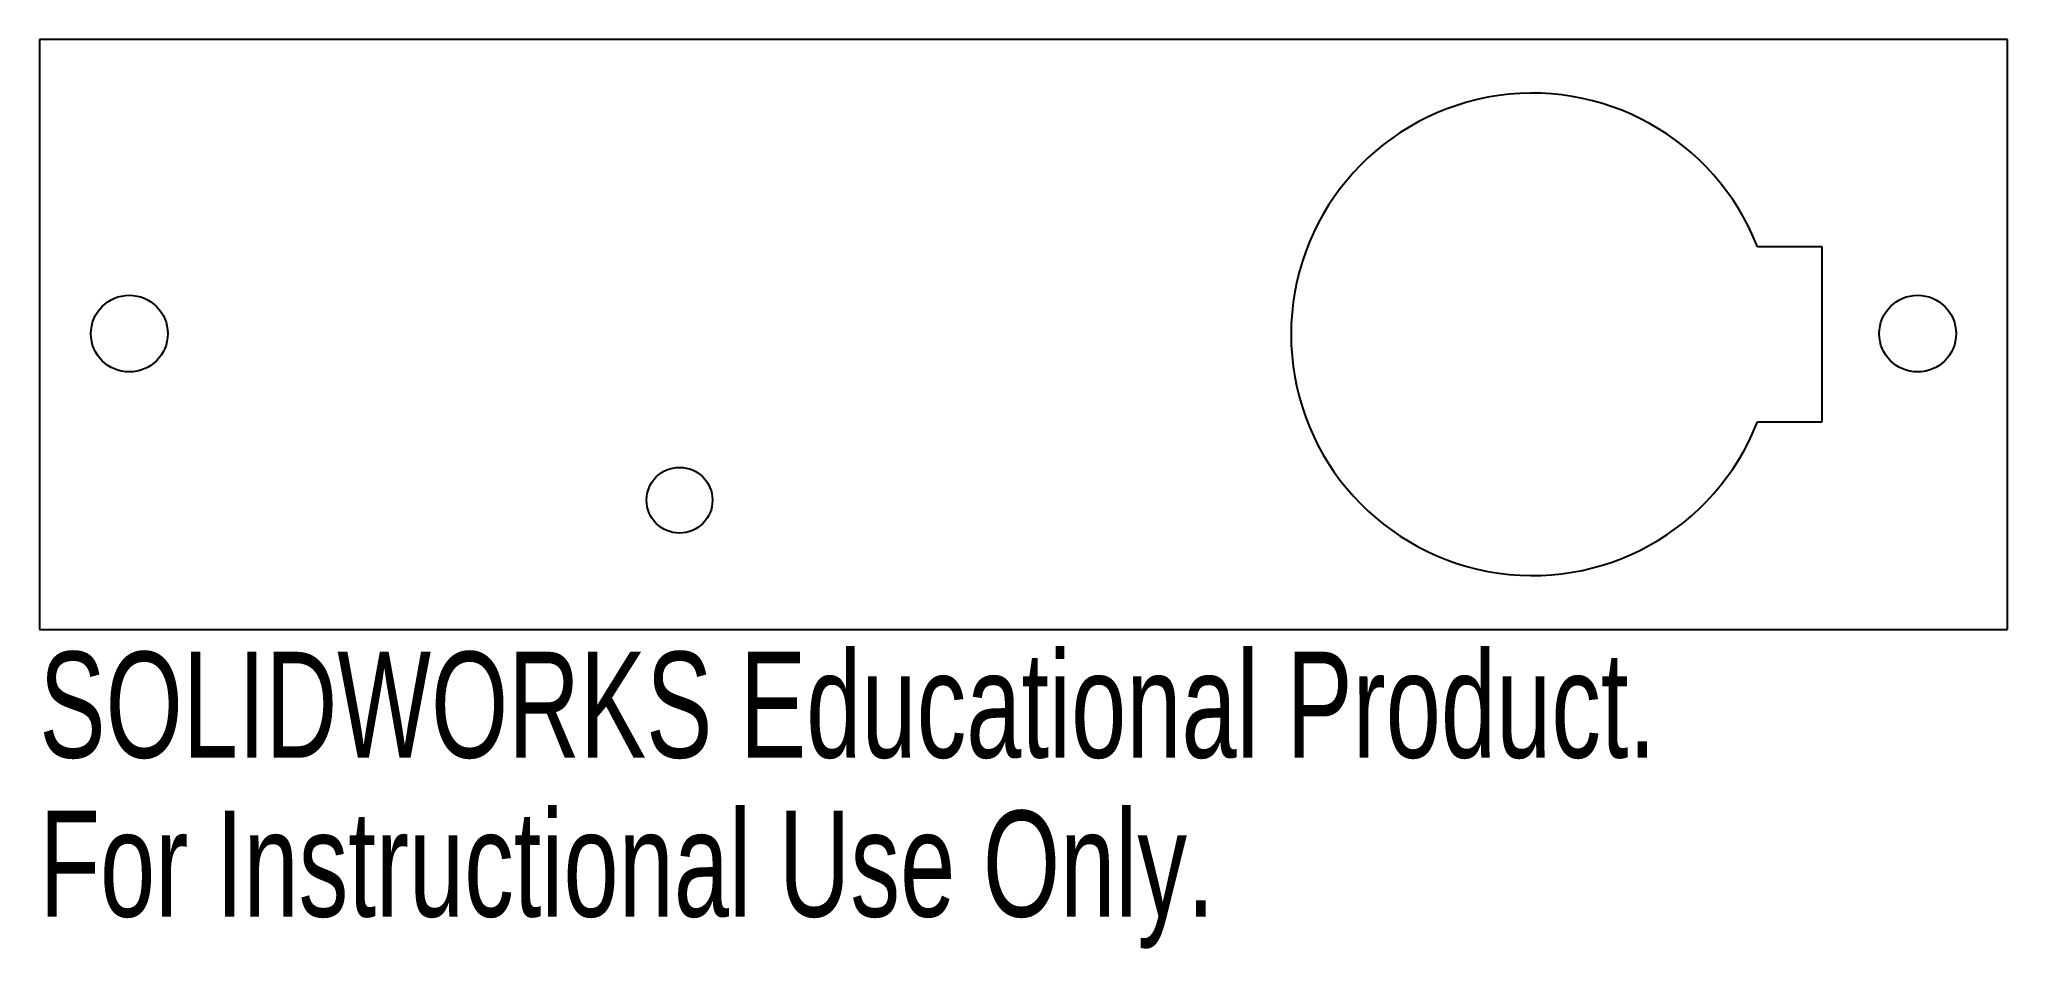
# Model space of a CAD drawing. Header units: millimetres. Extents: x -44.9 to 44.9, y -33.8 to 7.6.
import ezdxf

# ---------------------------------------------------------------- set-up
doc = ezdxf.new("R2010")
doc.units = ezdxf.units.MM
doc.styles.add('SLDTEXTSTYLE0', font='TXT', dxfattribs={"width": 0.7})

msp = doc.modelspace()

# ---------------------------------------------------------------- linework, layer by layer
at = {"color": 7, "linetype": 'Continuous', "lineweight": 25}
for p, q in [((-44.85, 7.646), (-44.85, -19.263)), ((44.85, 7.646), (-44.85, 7.646)), ((44.85, -19.263), (44.85, 7.646)), ((36.395, -1.819), (33.446, -1.819)), ((36.395, -9.799), (36.395, -1.819)), ((33.446, -9.799), (36.395, -9.799)), ((-44.85, -19.263), (44.85, -19.263))]:
    msp.add_line(p, q, dxfattribs=at)
for centre, radius in [((-40.75, -5.775), 1.75), ((40.75, -5.775), 1.75), ((-15.674, -13.374), 1.5)]:
    msp.add_circle(centre, radius, dxfattribs=at)
msp.add_arc((23.195, -5.809), 11, 21.26778, 338.73222, dxfattribs=at)

# ---------------------------------------------------------------- texts
at = {"color": 7, "linetype": 'Continuous', "char_height": 4.83362, "attachment_point": 1, "style": 'SLDTEXTSTYLE0'}
for s, insert in [('SOLIDWORKS Educational Product.', (-44.85, -20.283)), ('For Instructional Use Only.', (-44.85, -27.533))]:
    msp.add_mtext(s, dxfattribs=dict(at, insert=insert))

doc.saveas('drawing.dxf')
